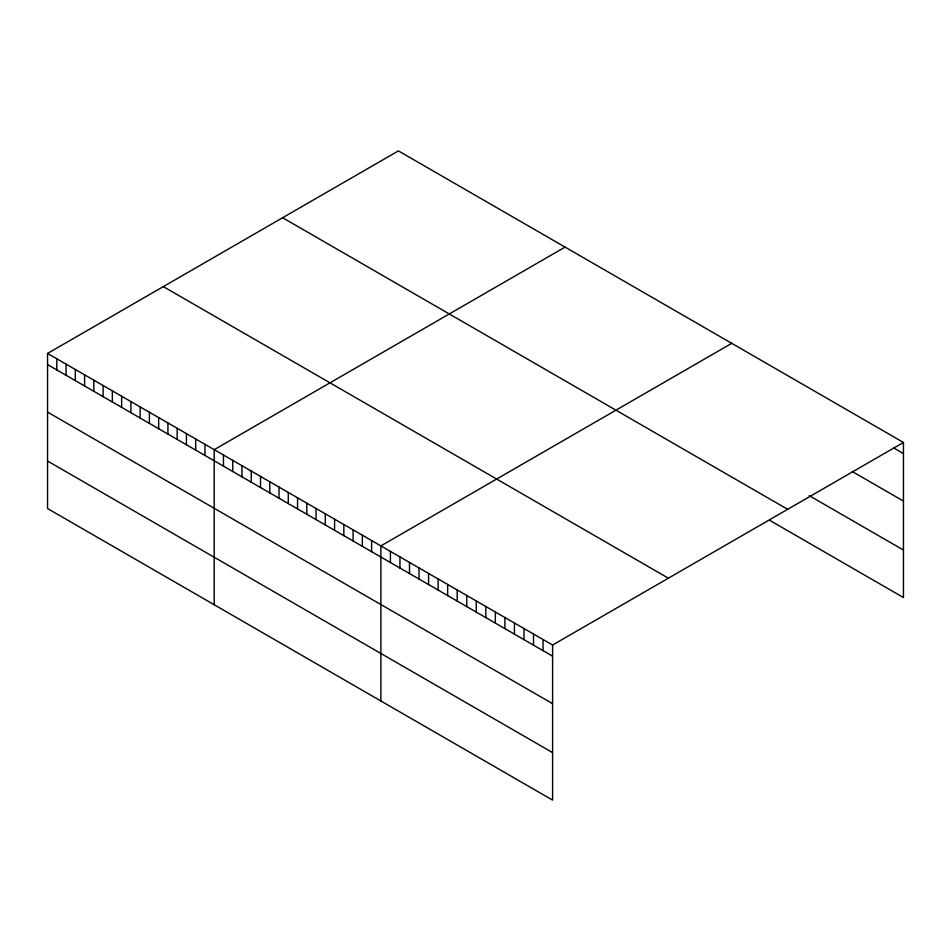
<?xml version="1.0" encoding="UTF-8"?>
<svg xmlns="http://www.w3.org/2000/svg" width="951" height="951" viewBox="0 0 951 951"><rect width="100%" height="100%" fill="white"/><g stroke="black" fill="none" stroke-linecap="round" stroke-linejoin="round"><path stroke-width="1.43" d="M47.55 353.451L552.59 645.04L552.59 800.112L47.55 508.535L47.55 353.451L398.41 150.888L903.45 442.465L903.45 597.549L769.894 520.435M565.072 247.105L214.213 449.68L214.213 604.753M731.735 343.335L380.875 545.898L380.875 700.97M552.59 645.04L903.45 442.465M893.916 448.087L903.45 453.591M852.179 471.494L903.45 501.094M809.242 495.649L903.45 550.047M282.625 217.731L787.666 509.32M163.334 286.608L668.375 578.196M47.55 364.578L552.59 656.154M47.55 412.08L552.59 703.669M47.55 461.021L552.59 752.61M543.057 639.524L543.057 650.65M533.511 634.02L533.511 645.147M523.977 628.516L523.977 639.631M514.432 623.012L514.432 634.127M504.898 617.496L504.898 628.623M495.352 611.992L495.352 623.119M485.818 606.488L485.818 617.603M476.273 600.973L476.273 612.099M466.739 595.469L466.739 606.595M457.193 589.965L457.193 601.08M447.659 584.449L447.659 595.576M438.114 578.945L438.114 590.072M428.58 573.441L428.58 584.556M419.034 567.925L419.034 579.052M409.501 562.421L409.501 573.548M399.955 556.917L399.955 568.032M390.421 551.402L390.421 562.528M371.615 540.548L371.615 551.675M362.355 535.211L362.355 546.326M353.094 529.862L353.094 540.988M343.846 524.512L343.846 535.639M334.586 519.175L334.586 530.289M325.325 513.825L325.325 524.952M316.065 508.476L316.065 519.603M306.804 503.138L306.804 514.253M297.544 497.789L297.544 508.916M288.284 492.44L288.284 503.566M279.023 487.102L279.023 498.217M269.763 481.753L269.763 492.868M260.515 476.403L260.515 487.53M251.254 471.054L251.254 482.181M241.994 465.717L241.994 476.831M232.733 460.367L232.733 471.494M223.473 455.018L223.473 466.145M204.952 444.331L204.952 455.458M195.692 438.982L195.692 450.108M186.432 433.644L186.432 444.759M177.171 428.295L177.171 439.421M167.923 422.945L167.923 434.072M158.662 417.608L158.662 428.723M149.402 412.259L149.402 423.373M140.142 406.909L140.142 418.036M130.881 401.56L130.881 412.686M121.621 396.222L121.621 407.337M112.361 390.873L112.361 402M103.1 385.524L103.1 396.65M93.84 380.186L93.84 391.301M84.591 374.837L84.591 385.963M75.331 369.487L75.331 380.614M66.071 364.15L66.071 375.265M56.81 358.8L56.81 369.927"/></g></svg>
